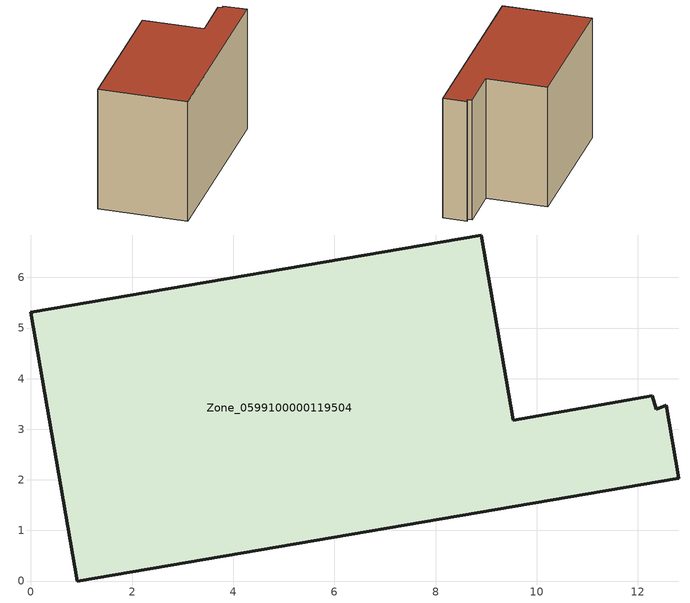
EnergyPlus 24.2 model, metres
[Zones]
Zone_0599100000119504
 floor ground (C_G): 12.56,3.48 12.8,2.03 0.92,0 0,5.31 8.9,6.84 9.54,3.18 12.28,3.66 12.36,3.4 z0
 wall outside (C_F): 0.92,0 12.8,2.03 12.56,3.48 12.36,3.4 12.28,3.66 9.54,3.18 8.9,6.84 0,5.31 0.92,0 z0:7.74
 roof outside (C_R): 12.8,2.03 12.56,3.48 12.36,3.4 12.28,3.66 9.54,3.18 8.9,6.84 0,5.31 0.92,0 z7.74
[BUILDING]
Pand.0599100000119504: North Axis=0; Terrain=City; Loads Convergence Tolerance Value=0.04; Temperature Convergence Tolerance Value=0.4; Solar Distribution=FullExterior; Maximum Number of Warmup Days=25; Minimum Number of Warmup Days=1
[Site:Location]
Rotterdam.The.Hague.AP_ZH_NLD Design_Conditions: Latitude=51.96; Longitude=4.45; Time Zone=1; Elevation=-4.5
[SITE:GROUNDTEMPERATURE:BUILDINGSURFACE]
18, 18, 18, 18, 18, 18, 18, 18, 18, 18, 18, 18
[MATERIAL] Thermal Absorptance=0.9; Solar Absorptance=0.7; Visible Absorptance=0.7
Name | Roughness | Thickness | Conductivity | Density | Specific Heat
G.TI.1975-1991 | MediumSmooth | 0.15 | 0.288461 | 540 | 1210
F.TI.1975-1991 | Rough | 0.3 | 0.230769 | 1920 | 840
R.TI.1975-1991 | MediumRough | 0.2 | 0.153846 | 1500 | 1000
[CONSTRUCTION]
C_G: G.TI.1975-1991
C_F: F.TI.1975-1991
C_R: R.TI.1975-1991
[ZONE]
Zone_0599100000119504: Type=1; Multiplier=1; Ceiling Height=Autocalculate; Volume=Autocalculate; Floor Area=autocalculate; Part of Total Floor Area=Yes
[ZONEINFILTRATION:DESIGNFLOWRATE]
Infil_Zone_0599100000119504: Zone or ZoneList or Space or SpaceList=Zone_0599100000119504; Schedule=AlwaysOn; Design Flow Rate Calculation Method=Flow/Area; Flow Rate per Floor Area=0.003; Constant Term Coefficient=1; Temperature Term Coefficient=0; Velocity Term Coefficient=0; Velocity Squared Term Coefficient=0
[HVACTEMPLATE:ZONE:IDEALLOADSAIRSYSTEM]
Zone_0599100000119504: Maximum Heating Supply Air Temperature=50; Minimum Cooling Supply Air Temperature=13; Maximum Heating Supply Air Humidity Ratio=0.0156; Minimum Cooling Supply Air Humidity Ratio=0.0077; Heating Limit=NoLimit; Cooling Limit=NoLimit; Dehumidification Control Type=ConstantSensibleHeatRatio; Cooling Sensible Heat Ratio=0.7; Dehumidification Setpoint=60; Humidification Control Type=None; Humidification Setpoint=30; Outdoor Air Method=None; Outdoor Air Flow Rate per Person=0.00944; Outdoor Air Flow Rate per Zone Floor Area=0; Outdoor Air Flow Rate per Zone=0; Demand Controlled Ventilation Type=None; Outdoor Air Economizer Type=NoEconomizer; Heat Recovery Type=None; Sensible Heat Recovery Effectiveness=0.7; Latent Heat Recovery Effectiveness=0.65
[ZONECONTROL:THERMOSTAT]
ThermostatControl_Zone_0599100000119504: Zone or ZoneList=Zone_0599100000119504; Control Type Schedule=DualSetpointControlType; Control 1=Thermostat_Zone_0599100000119504; Temperature Difference Between Cutout And Setpoint=0
[THERMOSTATSETPOINT:DUALSETPOINT]
Thermostat_Zone_0599100000119504: Heating Setpoint Temperature Schedule=HeatingSetpoint_Zone_0599100000119504; Cooling Setpoint Temperature Schedule=CoolingSetpoint_Zone_0599100000119504
[SCHEDULE:COMPACT]
HeatingSetpoint_Zone_0599100000119504: Through: 12/31, For: AllDays, Until: 24:00, 21
CoolingSetpoint_Zone_0599100000119504: Through: 12/31, For: AllDays, Until: 24:00, 24
DualSetpointControlType: Through: 12/31, For: AllDays, Until: 24:00, 4
AlwaysOn: Through: 12/31, For: AllDays, Until: 24:00, 1
